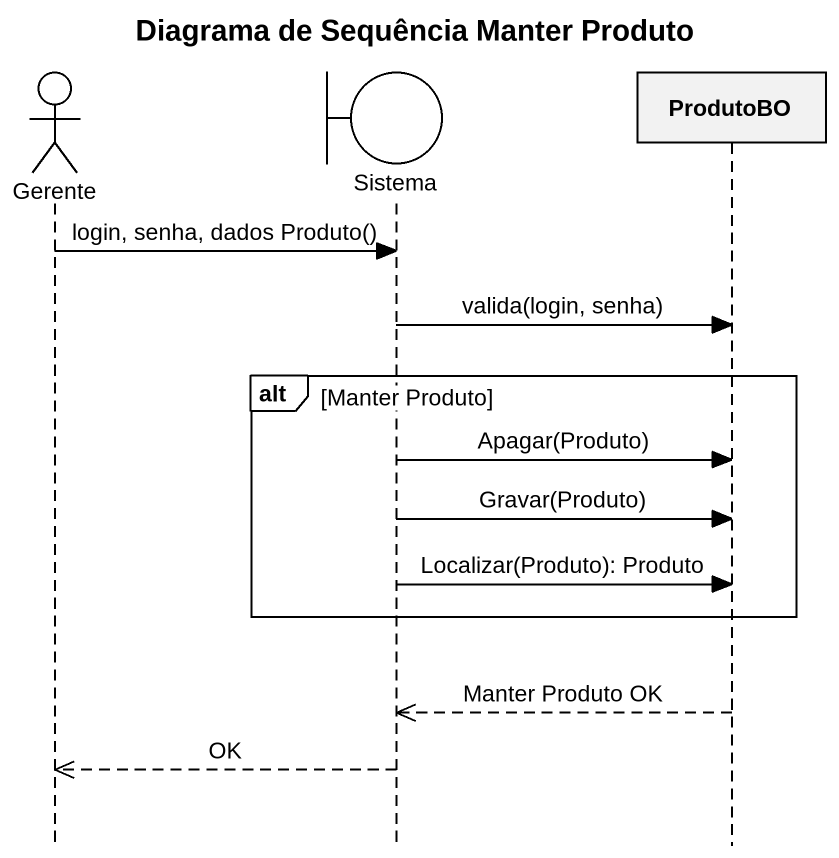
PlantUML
@startuml
title Diagrama de Sequência Manter Produto
hide footbox
actor Gerente
boundary Sistema
participant ProdutoBO

Gerente -> Sistema : login, senha, dados Produto()
Sistema -> ProdutoBO : valida(login, senha)
alt Manter Produto
  Sistema -> ProdutoBO : Apagar(Produto)
  Sistema -> ProdutoBO : Gravar(Produto)
  Sistema -> ProdutoBO : Localizar(Produto): Produto
end
ProdutoBO -->> Sistema : Manter Produto OK
Sistema -->> Gerente : OK
@enduml
